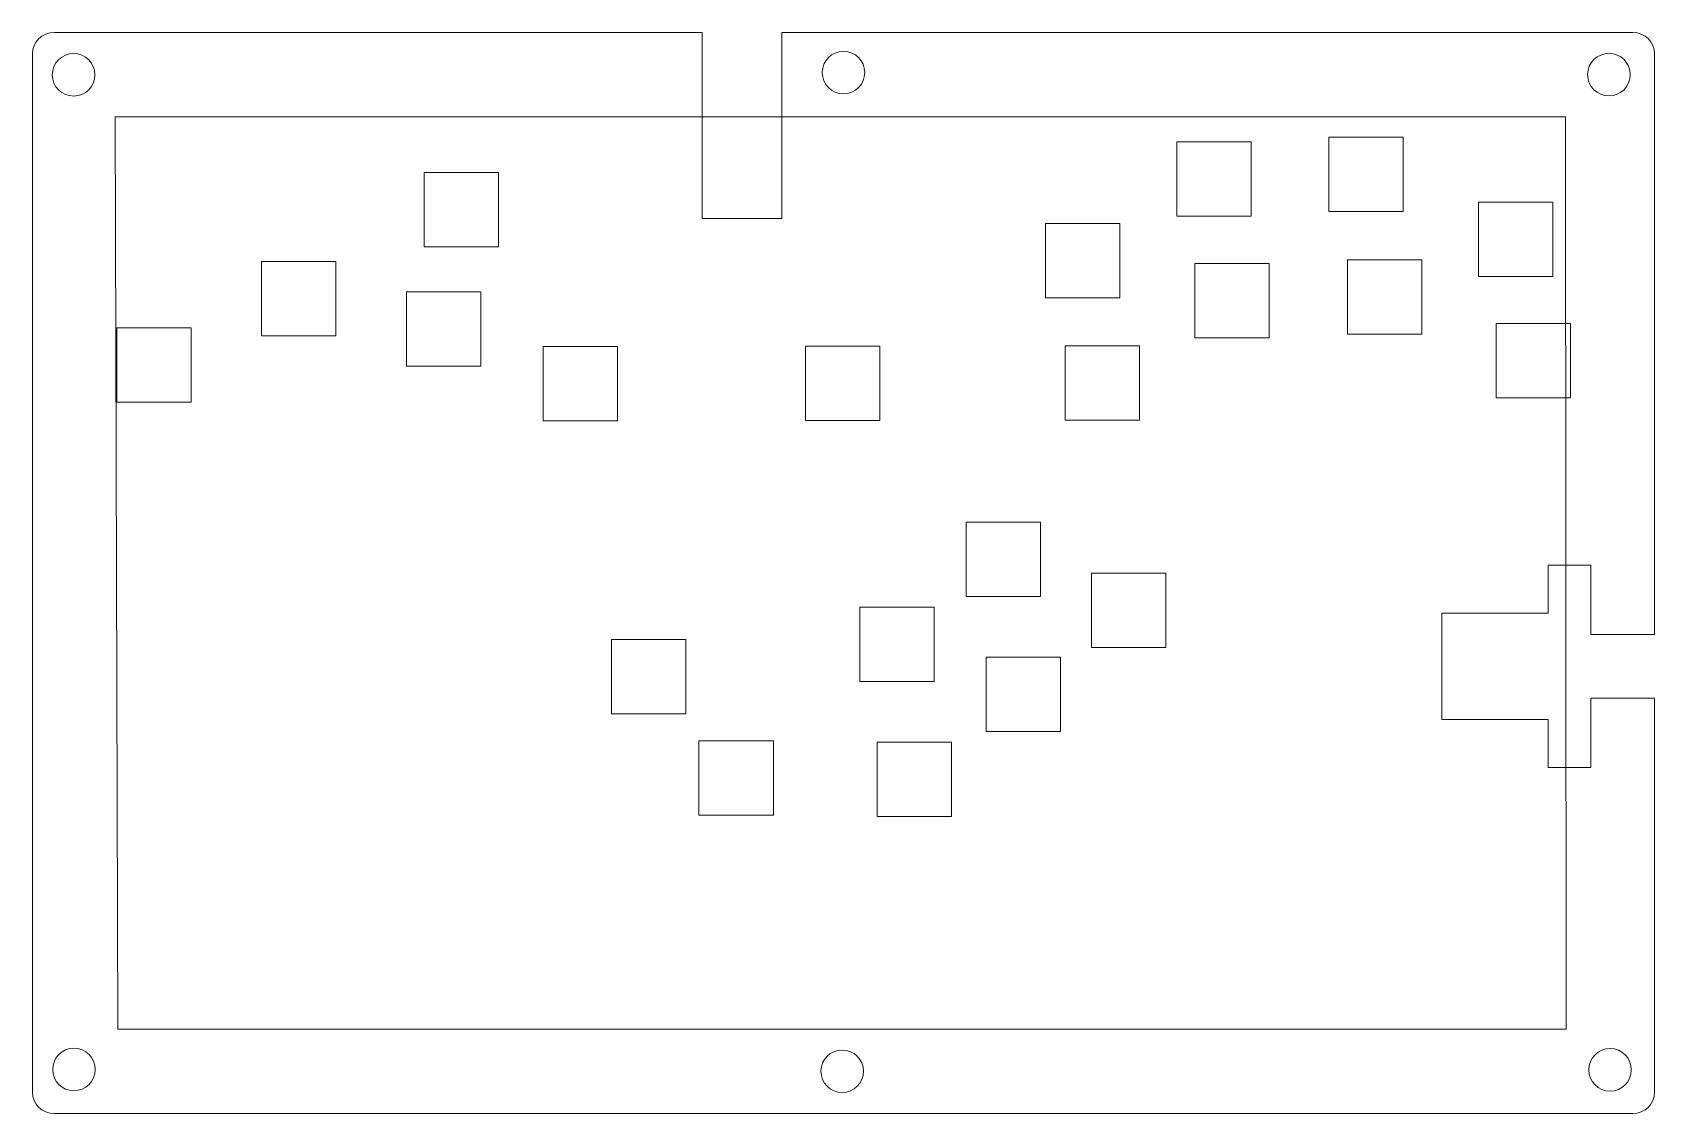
# Model space of a CAD drawing. Header units: inches. Extents: x -0.5 to 11.5, y 4.5 to 12.5.
import ezdxf

# ---------------------------------------------------------------- set-up
doc = ezdxf.new("R2010")
doc.units = ezdxf.units.IN
doc.header["$MEASUREMENT"] = 0
doc.layers.add('KeyPlate', color=7, linetype='Continuous')

msp = doc.modelspace()

# ---------------------------------------------------------------- linework, layer by layer
at = {"layer": 'KeyPlate', "lineweight": 0}
for points in [[(0.111, 11.875), (10.842, 11.875)], [(0.131, 5.125), (0.111, 11.875)], [(10.842, 11.875), (10.847, 5.125)], [(8.517, 11.14), (7.967, 11.14), (7.967, 11.69), (8.517, 11.69), (8.517, 11.14)], [(9.64, 11.176), (9.09, 11.176), (9.09, 11.726), (9.64, 11.726), (9.64, 11.176)], [(2.947, 10.913), (2.397, 10.913), (2.397, 11.463), (2.947, 11.463), (2.947, 10.913)], [(10.748, 10.693), (10.198, 10.693), (10.198, 11.243), (10.748, 11.243), (10.748, 10.693)], [(7.545, 10.536), (6.995, 10.536), (6.995, 11.086), (7.545, 11.086), (7.545, 10.536)], [(1.744, 10.254), (1.194, 10.254), (1.194, 10.804), (1.744, 10.804), (1.744, 10.254)], [(9.778, 10.267), (9.228, 10.267), (9.228, 10.817), (9.778, 10.817), (9.778, 10.267)], [(8.648, 10.239), (8.098, 10.239), (8.098, 10.789), (8.648, 10.789), (8.648, 10.239)], [(2.818, 10.031), (2.268, 10.031), (2.268, 10.581), (2.818, 10.581), (2.818, 10.031)], [(10.878, 9.796), (10.328, 9.796), (10.328, 10.346), (10.878, 10.346), (10.878, 9.796)], [(0.675, 9.765), (0.125, 9.765), (0.125, 10.315), (0.675, 10.315), (0.675, 9.765)], [(3.829, 9.627), (3.279, 9.627), (3.279, 10.177), (3.829, 10.177), (3.829, 9.627)], [(5.768, 9.629), (5.218, 9.629), (5.218, 10.179), (5.768, 10.179), (5.768, 9.629)], [(7.69, 9.632), (7.14, 9.632), (7.14, 10.182), (7.69, 10.182), (7.69, 9.632)], [(6.957, 8.326), (6.407, 8.326), (6.407, 8.877), (6.957, 8.877), (6.957, 8.326)], [(7.884, 7.949), (7.334, 7.949), (7.334, 8.499), (7.884, 8.499), (7.884, 7.949)], [(6.17, 7.698), (5.62, 7.698), (5.62, 8.248), (6.17, 8.248), (6.17, 7.698)], [(4.334, 7.458), (3.784, 7.458), (3.784, 8.008), (4.334, 8.008), (4.334, 7.458)], [(7.106, 7.328), (6.556, 7.328), (6.556, 7.878), (7.106, 7.878), (7.106, 7.328)], [(4.981, 6.708), (4.431, 6.708), (4.431, 7.258), (4.981, 7.258), (4.981, 6.708)], [(6.299, 6.698), (5.749, 6.698), (5.749, 7.248), (6.299, 7.248), (6.299, 6.698)], [(10.847, 5.125), (0.131, 5.125)]]:
    msp.add_lwpolyline(points, dxfattribs=at)
for points, knots in [([(11.028, 7.061), (11.028, 7.061), (10.713, 7.061), (10.713, 7.061), (10.713, 7.061), (10.713, 7.416), (10.713, 7.416), (10.713, 7.416), (9.926, 7.416), (9.926, 7.416), (9.926, 7.416), (9.926, 8.204), (9.926, 8.204), (9.926, 8.204), (10.713, 8.204), (10.713, 8.204), (10.713, 8.204), (10.713, 8.558), (10.713, 8.558), (10.713, 8.558), (11.028, 8.558), (11.028, 8.558), (11.028, 8.558), (11.028, 8.046), (11.028, 8.046), (11.028, 8.046), (11.5, 8.046), (11.5, 8.046), (11.5, 8.046), (11.5, 12.343), (11.5, 12.343), (11.5, 12.43), (11.428, 12.5), (11.34, 12.5), (11.34, 12.5), (5.045, 12.5), (5.045, 12.5), (5.045, 12.5), (5.045, 11.123), (5.045, 11.123), (5.045, 11.123), (4.455, 11.123), (4.455, 11.123), (4.455, 11.123), (4.455, 12.5), (4.455, 12.5), (4.455, 12.5), (-0.34, 12.5), (-0.34, 12.5), (-0.428, 12.5), (-0.5, 12.43), (-0.5, 12.343), (-0.5, 12.343), (-0.5, 4.657), (-0.5, 4.657), (-0.5, 4.57), (-0.428, 4.5), (-0.34, 4.5), (-0.34, 4.5), (11.34, 4.5), (11.34, 4.5), (11.428, 4.5), (11.5, 4.57), (11.5, 4.657), (11.5, 4.657), (11.5, 7.573), (11.5, 7.573), (11.5, 7.573), (11.028, 7.573), (11.028, 7.573), (11.028, 7.573), (11.028, 7.061), (11.028, 7.061)], [0, 0, 0, 0, 1, 1, 1, 2, 2, 2, 3, 3, 3, 4, 4, 4, 5, 5, 5, 6, 6, 6, 7, 7, 7, 8, 8, 8, 9, 9, 9, 10, 10, 10, 11, 11, 11, 12, 12, 12, 13, 13, 13, 14, 14, 14, 15, 15, 15, 16, 16, 16, 17, 17, 17, 18, 18, 18, 19, 19, 19, 20, 20, 20, 21, 21, 21, 22, 22, 22, 23, 23, 23, 24, 24, 24, 24]), ([(5.657, 12.203), (5.657, 12.116), (5.587, 12.045), (5.5, 12.045), (5.413, 12.045), (5.343, 12.116), (5.343, 12.203), (5.343, 12.29), (5.413, 12.36), (5.5, 12.36), (5.587, 12.36), (5.657, 12.29), (5.657, 12.203)], [0, 0, 0, 0, 1, 1, 1, 2, 2, 2, 3, 3, 3, 4, 4, 4, 4]), ([(-0.038, 12.186), (-0.038, 12.099), (-0.108, 12.029), (-0.195, 12.029), (-0.282, 12.029), (-0.353, 12.099), (-0.353, 12.186), (-0.353, 12.273), (-0.282, 12.344), (-0.195, 12.344), (-0.108, 12.344), (-0.038, 12.273), (-0.038, 12.186)], [0, 0, 0, 0, 1, 1, 1, 2, 2, 2, 3, 3, 3, 4, 4, 4, 4]), ([(11.32, 12.188), (11.32, 12.101), (11.25, 12.03), (11.163, 12.03), (11.076, 12.03), (11.005, 12.101), (11.005, 12.188), (11.005, 12.275), (11.076, 12.345), (11.163, 12.345), (11.25, 12.345), (11.32, 12.275), (11.32, 12.188)], [0, 0, 0, 0, 1, 1, 1, 2, 2, 2, 3, 3, 3, 4, 4, 4, 4]), ([(-0.035, 4.826), (-0.035, 4.739), (-0.106, 4.669), (-0.193, 4.669), (-0.28, 4.669), (-0.35, 4.739), (-0.35, 4.826), (-0.35, 4.913), (-0.28, 4.984), (-0.193, 4.984), (-0.106, 4.984), (-0.035, 4.913), (-0.035, 4.826)], [0, 0, 0, 0, 1, 1, 1, 2, 2, 2, 3, 3, 3, 4, 4, 4, 4]), ([(5.648, 4.813), (5.648, 4.726), (5.577, 4.656), (5.49, 4.656), (5.403, 4.656), (5.333, 4.726), (5.333, 4.813), (5.333, 4.9), (5.403, 4.97), (5.49, 4.97), (5.577, 4.97), (5.648, 4.9), (5.648, 4.813)], [0, 0, 0, 0, 1, 1, 1, 2, 2, 2, 3, 3, 3, 4, 4, 4, 4]), ([(11.328, 4.823), (11.328, 4.736), (11.258, 4.666), (11.171, 4.666), (11.084, 4.666), (11.014, 4.736), (11.014, 4.823), (11.014, 4.91), (11.084, 4.981), (11.171, 4.981), (11.258, 4.981), (11.328, 4.91), (11.328, 4.823)], [0, 0, 0, 0, 1, 1, 1, 2, 2, 2, 3, 3, 3, 4, 4, 4, 4])]:
    msp.add_open_spline(points, degree=3, knots=knots, dxfattribs=at)

doc.saveas('drawing.dxf')
